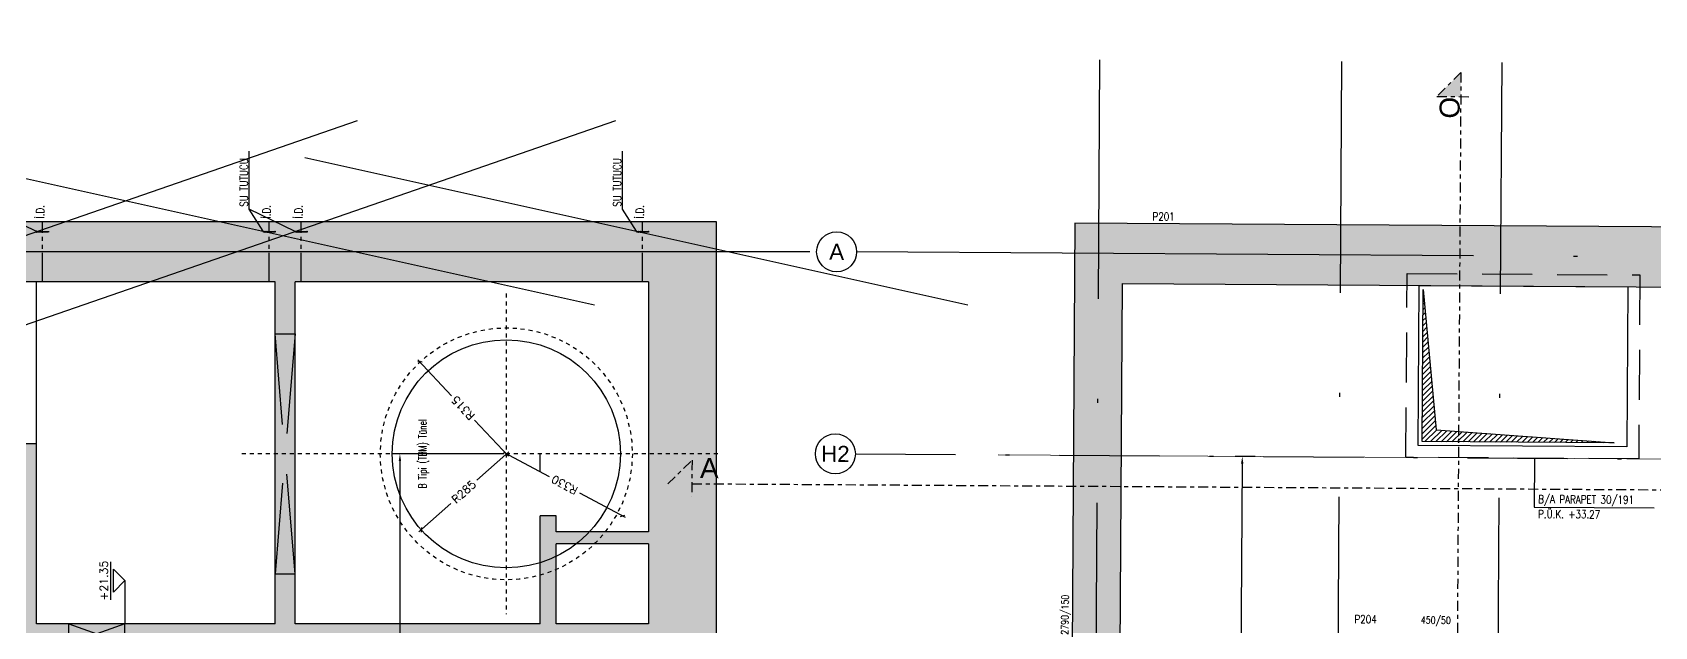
# Model space of a CAD drawing. Header units: millimetres. Extents: x 400392 to 401186, y 4543812 to 4544115.
# Drawn here: x 400640.53 to 400681.07, y 4544026.13 to 4544040.98 of the extents above; entities that cross this region are included whole.
import ezdxf
from ezdxf.enums import TextEntityAlignment as Align

# ---------------------------------------------------------------- set-up
doc = ezdxf.new("R2010")
doc.units = ezdxf.units.MM
for name, pattern in [('ACAD_ISO05W100', [33, 24, -3, 0, -3, 0, -3]), ('AKS', [3, 2.5, -0.25, 0, -0.25]), ('CENTER', [2, 1.25, -0.25, 0.25, -0.25]), ('CIZGI', [0.4, 0.25, -0.15]), ('CONTINU', [0]), ('DASHDOT2', [0.5, 0.25, -0.125, 0, -0.125]), ('HIDDEN', [0.375, 0.25, -0.125])]:
    doc.linetypes.add(name, pattern=pattern)
doc.layers.add('A-DETL', color=90, linetype='Continuous', lineweight=15)
for name, color, linetype in [('aks prota', 2, 'AKS'), ('boşluk prota', 2, 'Continuous'), ('boşluk taraması prota', 252, 'Continuous'), ('caks prota', 4, 'Continuous'), ('görünüş prota', 4, 'Continuous'), ('iderzi_PROTA', 3, 'Continuous'), ('inşaat derzi prota', 11, 'Continuous'), ('kesik prota', 2, 'CIZGI'), ('kesit prota', 1, 'Continuous'), ('kesit tarama prota', 252, 'Continuous'), ('kiris prota', 6, 'Continuous'), ('kolon tarama prota', 252, 'Continuous'), ('kot prota', 4, 'Continuous'), ('lkolon prota', 4, 'Continuous'), ('lperde prota', 4, 'Continuous'), ('merdiven prota', 2, 'Continuous'), ('not prota', 2, 'Continuous'), ('not yazısı prota', 6, 'Continuous'), ('not çizgisi prota', 4, 'Continuous'), ('perde prota', 1, 'Continuous'), ('PRT-AL-TUNEL_EKSENI', 14, 'DASHDOT2'), ('PRT-CST-rc_level', 6, 'Continuous'), ('PRT-CST-rc_levermark', 4, 'Continuous'), ('skesit prota', 7, 'Continuous'), ('st_s_su tutucu', 2, 'Continuous'), ('st_s_ölçü', 4, 'Continuous'), ('taks prota', 7, 'Continuous'), ('tkesit prota', 7, 'Continuous'), ('tnot prota', 4, 'Continuous'), ('tperde prota', 6, 'Continuous')]:
    doc.layers.add(name, color=color, linetype=linetype)
doc.styles.add('Arial', font='Arial.ttf')
doc.styles.add('OLCU', font='romanstw.shx')
doc.styles.get("Standard").update_dxf_attribs({"font": 'Arial.ttf'})
doc.styles.add('TAKS', font='Arial Unicode.ttf')
doc.styles.add('TEXT250', font='romanstw.shx', dxfattribs={"width": 0.8, "height": 25})
doc.styles.add('tkolon', font='romanstw.shx')
doc.styles.add('TNOT', font='romanstw.shx', dxfattribs={"width": 0.8, "height": 250})
doc.styles.add('TSIMPLEX', font='romanstw.shx')
doc.dimstyles.new('1-100', dxfattribs={"dimscale": 0.5, "dimtxt": 2, "dimasz": 7.5, "dimexe": 3, "dimexo": 5, "dimgap": 5, "dimtad": 3, "dimdec": 1, "dimlfac": 2, "dimzin": 9, "dimdsep": 46, "dimtxsty": 'Standard', "dimblk": 'OBLIQUE', "dimcen": 0.09, "dimclrd": 3, "dimclre": 3, "dimclrt": 1, "dimadec": 3, "dimazin": 0, "dimtfac": 1, "dimtdec": 1, "dimtofl": 0, "dimtmove": 0, "dimatfit": 3, "dimfxl": 4, "dimtolj": 1, "dimtzin": 0, "dimarcsym": 0})
doc.dimstyles.new('1-50', dxfattribs={"dimtxt": 10, "dimasz": 4, "dimexe": 4, "dimexo": 8, "dimgap": 4, "dimtad": 1, "dimdec": 1, "dimrnd": 0.05, "dimzin": 9, "dimdsep": 46, "dimtxsty": 'OLCU', "dimblk1": 'OBLIQUE', "dimblk2": 'OBLIQUE', "dimsah": 1, "dimcen": 2, "dimdle": 4, "dimclrd": 4, "dimclre": 4, "dimclrt": 3, "dimadec": 1, "dimazin": 0, "dimtfac": 1, "dimtdec": 1, "dimtix": 1, "dimtmove": 2, "dimatfit": 3, "dimldrblk": 'OBLIQUE', "dimfxl": 1, "dimtvp": 1, "dimtolj": 1, "dimtzin": 1, "dimarcsym": 0})
doc.dimstyles.get("Standard").update_dxf_attribs({"dimtxt": 0.18, "dimasz": 0.18, "dimexe": 0.18, "dimexo": 0.0625, "dimgap": 0.09, "dimtad": 0, "dimtih": 1, "dimtoh": 1, "dimdec": 4, "dimzin": 0, "dimdsep": 46, "dimtxsty": 'Standard', "dimcen": 0.09, "dimadec": 0, "dimazin": 0, "dimtfac": 1, "dimtdec": 4, "dimtofl": 0, "dimtmove": 0, "dimatfit": 3, "dimfxl": 1, "dimtolj": 1, "dimtzin": 0, "dimarcsym": 0})

# ---------------------------------------------------------------- blocks, each defined once
blk = doc.blocks.new('_Oblique')
at = {"layer": 'st_s_ölçü', "lineweight": -2}
blk.add_line((-0.5, -0.5), (0.5, 0.5), dxfattribs=at)
blk = doc.blocks.new('*D49')
at = {"layer": 'Defpoints', "color": 0, "transparency": 16777216}
for p in [(-455.7768124120485, 109.5869111729116), (-265.7931828767396, -102.8541877429707)]:
    blk.add_point(p, dxfattribs=at)
at = {"layer": 'st_s_ölçü', "color": 4, "lineweight": -2, "transparency": 16777216}
for p, q in [((-461.1096862235661, 115.5501700898487), (-389.9253438287682, 35.95131222538865)), ((-260.4603090652221, -108.8174466599078), (-331.6446514600408, -29.21858879542449))]:
    blk.add_line(p, q, dxfattribs=at)
at = {"layer": 'st_s_ölçü', "color": 4, "lineweight": -2, "transparency": 16777216, "xscale": 8, "yscale": 8, "zscale": 8, "rotation": 131.8058995973175}
blk.add_blockref('_Oblique', (-455.7768124120485, 109.5869111729116), dxfattribs=at)
at = {"layer": 'st_s_ölçü', "color": 3, "transparency": 16777216, "insert": (-360.7849976444195, 3.366361714968633), "char_height": 20, "attachment_point": 5, "rotation": 311.8058995973175, "style": 'OLCU'}
blk.add_mtext('\\A1;R285', dxfattribs=at)
blk = doc.blocks.new('*D50')
at = {"layer": 'Defpoints', "color": 0, "transparency": 16777216}
for p in [(-36.3406229420434, 112.9617587007597), (-265.7931828767178, -102.8541877429798)]:
    blk.add_point(p, dxfattribs=at)
at = {"layer": 'st_s_ölçü', "color": 4, "lineweight": -2, "transparency": 16777216}
for p, q in [((-30.51325634052741, 118.4427986104425), (-120.6119750752906, 33.69874405447169)), ((-271.6205494782338, -108.3352276526625), (-181.5218307435179, -23.5911730967362))]:
    blk.add_line(p, q, dxfattribs=at)
at = {"layer": 'st_s_ölçü', "color": 4, "lineweight": -2, "transparency": 16777216, "xscale": 8, "yscale": 8, "zscale": 8, "rotation": 43.24583088137385}
blk.add_blockref('_Oblique', (-36.3406229420434, 112.9617587007597), dxfattribs=at)
at = {"layer": 'st_s_ölçü', "color": 3, "transparency": 16777216, "insert": (-151.0669029094242, 5.053785478889026), "char_height": 20, "attachment_point": 5, "rotation": 43.24583088137385, "style": 'OLCU'}
blk.add_mtext('\\A1;R315', dxfattribs=at)
blk = doc.blocks.new('*D51')
at = {"layer": 'Defpoints', "color": 0, "transparency": 16777216}
for p in [(-265.7931828767105, -102.8541877429579), (-421.0483857594118, -394.0514095323542)]:
    blk.add_point(p, dxfattribs=at)
at = {"layer": 'lkolon prota', "color": 4, "lineweight": -2, "transparency": 16777216}
for p, q in [((-262.0294203825846, -95.79486115412448), (-322.8545106894434, -209.8786212058137)), ((-424.8121482535377, -401.1107361211878), (-363.9870579466764, -287.0269760694938))]:
    blk.add_line(p, q, dxfattribs=at)
at = {"layer": 'lkolon prota', "color": 4, "lineweight": -2, "transparency": 16777216, "xscale": 8, "yscale": 8, "zscale": 8, "rotation": 241.9351701811658}
blk.add_blockref('_Oblique', (-421.0483857594118, -394.0514095323542), dxfattribs=at)
at = {"layer": 'lkolon prota', "color": 3, "transparency": 16777216, "insert": (-343.420784318052, -248.4527986376579), "char_height": 20, "attachment_point": 5, "rotation": 61.935170181165795, "style": 'OLCU'}
blk.add_mtext('\\A1;R330', dxfattribs=at)
blk = doc.blocks.new('D')
at = {"layer": 'st_s_su tutucu', "linetype": 'CONTINU', "ltscale": 0.2}
for p, q in [((-39987.83090962706, 52508.18991963421), (-39992.63090966878, 52508.18991966914)), ((-39992.63090966878, 52508.18991966914), (-39992.63090980848, 52507.38991968935)), ((-39992.63090980848, 52507.38991968935), (-39990.63090962501, 52506.05655179494)), ((-39990.63090992199, 52478.65671955824), (-39991.93117670823, 52478.6567195757)), ((-39991.93117670823, 52478.6567195757), (-39991.93117659182, 52477.72311959402)), ((-39991.93117659182, 52477.72311959402), (-39990.63090987367, 52477.72311951835)), ((-39990.6309096902, 52498.50671976196), (-39991.53117650332, 52498.50671977942)), ((-39991.53117650332, 52498.50671977942), (-39991.53117639622, 52497.87311976865)), ((-39991.53117639622, 52497.87311976865), (-39990.63090970417, 52497.87311978029)), ((-39990.63090980196, 52488.50671968629), (-39991.53117661508, 52488.50671963972)), ((-39991.53117661508, 52488.50671963972), (-39991.53117662905, 52487.87311965806)), ((-39991.53117662905, 52487.87311965806), (-39990.630909937, 52487.87311964059)), ((-39991.53117661508, 52467.87311965223), (-39991.53117662905, 52468.5067196339)), ((-39991.53117662905, 52468.5067196339), (-39990.630909937, 52468.50671965136)), ((-39990.63090980196, 52467.87311960567), (-39991.53117661508, 52467.87311965223)), ((-39990.63090962501, 52506.05655179494), (-39990.6309096902, 52498.50671976196)), ((-39990.63090970417, 52497.87311978029), (-39990.63090980196, 52488.50671968629)), ((-39990.630909937, 52487.87311964059), (-39990.63090992199, 52478.65671955824)), ((-39990.630909937, 52468.50671965136), (-39990.63090992199, 52477.72311973372)), ((-39990.63090970417, 52458.50671951166), (-39990.63090980196, 52467.87311960567)), ((-39989.83090974534, 52506.05655187643), (-39987.83090964103, 52507.38991968935)), ((-39989.83090955907, 52498.50671965136), (-39989.83090974534, 52506.05655187643)), ((-39988.9306429881, 52498.50671966883), (-39989.83090955907, 52498.50671965136)), ((-39989.83090992229, 52488.50671961062), (-39989.83090981984, 52497.87311973373)), ((-39989.83090981984, 52497.87311973373), (-39988.93064300207, 52497.87311962313)), ((-39988.93064335132, 52488.50671965136), (-39989.83090992229, 52488.50671961062)), ((-39989.83091007002, 52478.65671960481), (-39989.8309099316, 52487.87311978029)), ((-39989.8309099316, 52487.87311978029), (-39988.93064311383, 52487.87311964059)), ((-39988.53064343977, 52478.65671965137), (-39989.83091007002, 52478.65671960481)), ((-39989.83090998934, 52477.72311965805), (-39988.53064344908, 52477.72311964058)), ((-39989.83091007002, 52477.72311968715), (-39989.8309099316, 52468.50671951166)), ((-39989.8309099316, 52468.50671951166), (-39988.93064311383, 52468.50671965136)), ((-39988.93064335132, 52467.87311964059), (-39989.83090992229, 52467.87311968134)), ((-39989.83090992229, 52467.87311968134), (-39989.83090981984, 52458.50671955823)), ((-39988.93064300207, 52497.87311962313), (-39988.9306429881, 52498.50671966883)), ((-39988.93064311383, 52487.87311964059), (-39988.93064335132, 52488.50671965136)), ((-39988.93064311383, 52468.50671965136), (-39988.93064335132, 52467.87311964059)), ((-39988.53064344908, 52477.72311964058), (-39988.53064343977, 52478.65671965137)), ((-39987.83090964103, 52507.38991968935), (-39987.83090962706, 52508.18991963421)), ((-39992.63090980848, 52448.98991960261), (-39990.63090962501, 52450.32328749701)), ((-39992.63090966878, 52448.18991962282), (-39992.63090980848, 52448.98991960261)), ((-39987.83090962706, 52448.18991965774), (-39992.63090966878, 52448.18991962282)), ((-39991.53117650332, 52457.87311951254), (-39991.53117639622, 52458.50671952331)), ((-39991.53117639622, 52458.50671952331), (-39990.63090970417, 52458.50671951166)), ((-39990.6309096902, 52457.87311953), (-39991.53117650332, 52457.87311951254)), ((-39990.63090962501, 52450.32328749701), (-39990.6309096902, 52457.87311953)), ((-39989.83090981984, 52458.50671955823), (-39988.93064300207, 52458.50671966883)), ((-39988.9306429881, 52457.87311962313), (-39989.83090955907, 52457.87311964059)), ((-39989.83090955907, 52457.87311964059), (-39989.83090974534, 52450.32328741552)), ((-39989.83090974534, 52450.32328741552), (-39987.83090964103, 52448.98991960261)), ((-39988.93064300207, 52458.50671966883), (-39988.9306429881, 52457.87311962313)), ((-39987.83090964103, 52448.98991960261), (-39987.83090962706, 52448.18991965774))]:
    blk.add_line(p, q, dxfattribs=at)
blk = doc.blocks.new('KOTK5')
at = {"layer": 'PRT-CST-rc_levermark'}
blk.add_line((216.6666666667443, 160), (-213.3333333332557, 160), dxfattribs=at)
blk.add_lwpolyline([(130, 130), (-130, 130), (0, 0)], close=True, dxfattribs=at)
at = {"layer": 'PRT-CST-rc_level', "style": 'OLCU'}
blk.add_attdef('000.00', text='', height=90, dxfattribs=at).set_placement((0, 193.1381784435362), align=Align.CENTER)
blk = doc.blocks.new('*D61')
at = {"color": 0, "lineweight": -2, "transparency": 16777216}
for p, q in [((401356.8328611442, 4543977.53835677), (401356.8328611442, 4543980.31496095)), ((401368.8828611441, 4543977.53835677), (401368.8828611441, 4543980.31496095)), ((401357.0128611441, 4543980.13496095), (401362.3330862464, 4543980.13496095)), ((401368.7028611441, 4543980.13496095), (401363.3826360418, 4543980.13496095))]:
    blk.add_line(p, q, dxfattribs=at)
at = {"color": 0, "transparency": 16777216}
for points in [[(401357.0128611441, 4543980.164960951), (401357.0128611441, 4543980.10496095), (401356.8328611442, 4543980.13496095)], [(401368.7028611441, 4543980.164960951), (401368.7028611441, 4543980.10496095), (401368.8828611441, 4543980.13496095)]]:
    blk.add_solid(points, dxfattribs=at)
at = {"layer": 'Defpoints', "color": 0, "transparency": 16777216}
for p in [(401356.8328611442, 4543980.13496095), (401356.8328611442, 4543977.47585677), (401368.8828611441, 4543977.47585677)]:
    blk.add_point(p, dxfattribs=at)
at = {"color": 0, "transparency": 16777216, "insert": (401362.8578611441, 4543980.13496095), "char_height": 0.18, "attachment_point": 5}
blk.add_mtext('\\A1;12.0500', dxfattribs=at)
blk = doc.blocks.new('*D90')
at = {"color": 0, "lineweight": -2, "transparency": 16777216}
for p, q in [((400671.0939884967, 4544030.381128746), (400670.5884355395, 4544030.384330699)), ((400670.7672919101, 4544030.203194291), (400670.7179668798, 4544022.415318671)), ((400670.6663368805, 4544014.263513991), (400670.7156619109, 4544022.051389613)), ((400670.9907534288, 4544014.081455668), (400670.4852004715, 4544014.084657621))]:
    blk.add_line(p, q, dxfattribs=at)
at = {"color": 0, "transparency": 16777216}
for points in [[(400670.7372925119, 4544030.203384294), (400670.7972913085, 4544030.203004288), (400670.7684319293, 4544030.38319068)], [(400670.6363374822, 4544014.263703994), (400670.6963362789, 4544014.263323988), (400670.6651968614, 4544014.083517602)]]:
    blk.add_solid(points, dxfattribs=at)
at = {"layer": 'Defpoints', "color": 0, "transparency": 16777216}
for p in [(400671.1564872432, 4544030.380732906), (400670.6651968614, 4544014.083517602), (400671.0532521753, 4544014.081059827)]:
    blk.add_point(p, dxfattribs=at)
at = {"color": 0, "transparency": 16777216, "insert": (400670.7168143963, 4544022.233354141), "char_height": 0.18, "attachment_point": 5}
blk.add_mtext('\\A1;16.3000', dxfattribs=at)
blk = doc.blocks.new('A$C127942D9')
at = {"layer": 'aks prota', "ltscale": 2}
blk.add_line((-265.7931828767323, -631.6843460802356), (-265.7931828767178, 559.6811305509054), dxfattribs=at)
at = {"layer": 'aks prota'}
blk.add_line((135.1872869510917, -102.8541877429761), (-666.7736527046291, -102.8541877429725), dxfattribs=at)
at = {"layer": 'görünüş prota', "color": 6, "linetype": 'CIZGI', "ltscale": 2}
blk.add_circle((-265.7931828767323, -102.8541877429652), 315, dxfattribs=at)
at = {"layer": 'görünüş prota', "color": 6}
blk.add_circle((-265.7931828767105, -102.8541877429798), 285, dxfattribs=at)
at = {"layer": 'not prota', "style": 'TEXT250', "width": 0.7}
blk.add_text('B Tipi (TBM) Tünel', height=20, dxfattribs=at).set_placement((-265.7931828766596, 106.8190974679765), align=Align.MIDDLE_CENTER)
at = {"layer": 'lkolon prota'}
dim = blk.add_radius_dim(center=(-265.7931828767105, -102.8541877429579), mpoint=(-421.0483857594118, -394.0514095323542), dimstyle='1-100', dxfattribs=at)
dim.commit()
dim.dimension.update_dxf_attribs({"geometry": '*D51', "text_midpoint": (-343.420784318052, -248.4527986376579), "dimtype": 132})
at = {"layer": 'st_s_ölçü'}
for center, mpoint, picture, middle in [((-265.7931828767396, -102.8541877429707), (-455.7768124120485, 109.5869111729116), '*D49', (-360.7849976444195, 3.366361714968633)), ((-265.7931828767178, -102.8541877429798), (-36.3406229420434, 112.9617587007597), '*D50', (-151.0669029094242, 5.053785478889026))]:
    dim = blk.add_radius_dim(center=center, mpoint=mpoint, dimstyle='1-100', dxfattribs=at)
    dim.commit()
    dim.dimension.update_dxf_attribs({"geometry": picture, "text_midpoint": middle, "dimtype": 132})
blk = doc.blocks.new('O-O Kesiti')
at = {"layer": 'kesit tarama prota'}
h = blk.add_hatch(color=256, dxfattribs=at)
h.dxf.hatch_style = 1
h.paths.add_polyline_path([(401374.6828600634, 4543972.225856771), (401374.6828600634, 4543997.015856771), (401373.4828600634, 4543997.015856771), (401373.4828600634, 4543998.925856771), (401373.1828600634, 4543998.925856771), (401373.1828600634, 4543983.25585677), (401364.6328600635, 4543983.25585677), (401364.6328600635, 4543989.21585677), (401369.1328593427, 4543989.21585677), (401369.1328593427, 4543989.71585677), (401364.6328600635, 4543989.71585677), (401364.6328600635, 4543995.815856771), (401369.1328600635, 4543995.815856771), (401369.1328600635, 4543998.925856771), (401368.8328601068, 4543998.925856771), (401368.8328601068, 4543997.015856771), (401363.6328600635, 4543997.015856771), (401363.6328600635, 4543997.54585677), (401361.6509334917, 4543997.54585677), (401360.715639374, 4543997.015856771), (401346.7828600634, 4543997.015856771), (401346.7828600634, 4543972.225856771)])
h.paths.add_polyline_path([(401359.4985292317, 4543973.925856771), (401361.2455880552, 4543974.91585677), (401363.3328600635, 4543974.91585677), (401363.3328600635, 4543975.11585677), (401360.8928600635, 4543975.11585677), (401360.8928600635, 4543974.945856771), (401360.5928600635, 4543974.945856771), (401360.5928600635, 4543974.775856771), (401360.2928600634, 4543974.775856771), (401360.2928600634, 4543974.605856771), (401359.9928600635, 4543974.605856771), (401359.9928600635, 4543974.435856771), (401359.6928600635, 4543974.435856771), (401359.6928600635, 4543974.265856771), (401359.3928600635, 4543974.265856771), (401359.3928600635, 4543974.095856771), (401359.0928600635, 4543974.095856771), (401359.0928600635, 4543973.925856771), (401357.3328600635, 4543973.925856771), (401357.3328600635, 4543976.445856771), (401358.8455880553, 4543976.445856771), (401361.8455880553, 4543978.145856771), (401363.3328600635, 4543978.145856771), (401363.3328600635, 4543978.345856771), (401361.4928600635, 4543978.345856771), (401361.4928600635, 4543978.175856771), (401361.1928600635, 4543978.175856771), (401361.1928600635, 4543978.00585677), (401360.8928600635, 4543978.00585677), (401360.8928600635, 4543977.83585677), (401360.5928600635, 4543977.83585677), (401360.5928600635, 4543977.66585677), (401360.2928600634, 4543977.66585677), (401360.2928600634, 4543977.49585677), (401359.9928600635, 4543977.49585677), (401359.9928600635, 4543977.32585677), (401359.6928600635, 4543977.32585677), (401359.6928600635, 4543977.15585677), (401359.3928600635, 4543977.15585677), (401359.3928600635, 4543976.985856771), (401359.0928600635, 4543976.985856771), (401359.0928600635, 4543976.815856771), (401358.7928600634, 4543976.815856771), (401358.7928600634, 4543976.645856771), (401357.3328600635, 4543976.645856771), (401357.3328600635, 4543979.675856771), (401358.8455880553, 4543979.675856771), (401361.8455880553, 4543981.37585677), (401363.3328600635, 4543981.37585677), (401363.3328600635, 4543981.57585677), (401361.4928600635, 4543981.57585677), (401361.4928600635, 4543981.40585677), (401361.1928600635, 4543981.40585677), (401361.1928600635, 4543981.235856771), (401360.8928600635, 4543981.235856771), (401360.8928600635, 4543981.065856771), (401360.5928600635, 4543981.065856771), (401360.5928600635, 4543980.895856771), (401360.2928600634, 4543980.895856771), (401360.2928600634, 4543980.725856771), (401359.9928600635, 4543980.725856771), (401359.9928600635, 4543980.555856771), (401359.6928600635, 4543980.555856771), (401359.6928600635, 4543980.385856771), (401359.3928600635, 4543980.385856771), (401359.3928600635, 4543980.21585677), (401359.0928600635, 4543980.21585677), (401359.0928600635, 4543980.04585677), (401358.7928600634, 4543980.04585677), (401358.7928600634, 4543979.87585677), (401357.3328600635, 4543979.87585677), (401357.3328600635, 4543983.055856771), (401358.8102939375, 4543983.055856771), (401361.8455880553, 4543984.775856771), (401363.3328600635, 4543984.775856771), (401363.3328600635, 4543984.975856771), (401361.4928600635, 4543984.975856771), (401361.4928600635, 4543984.805856771), (401361.1928600635, 4543984.805856771), (401361.1928600635, 4543984.635856771), (401360.8928600635, 4543984.635856771), (401360.8928600635, 4543984.46585677), (401360.5928600635, 4543984.46585677), (401360.5928600635, 4543984.29585677), (401360.2928600634, 4543984.29585677), (401360.2928600634, 4543984.12585677), (401359.9928600635, 4543984.12585677), (401359.9928600635, 4543983.95585677), (401359.6928600635, 4543983.95585677), (401359.6928600635, 4543983.78585677), (401359.3928600635, 4543983.78585677), (401359.3928600635, 4543983.61585677), (401359.0928600635, 4543983.61585677), (401359.0928600635, 4543983.445856771), (401358.7928600634, 4543983.445856771), (401358.7928600634, 4543983.25585677), (401357.3328600635, 4543983.25585677), (401357.3328600635, 4543986.305856771), (401358.8455880553, 4543986.305856771), (401361.8455880553, 4543988.00585677), (401363.3328600635, 4543988.00585677), (401363.3328600635, 4543988.20585677), (401361.4928600635, 4543988.20585677), (401361.4928600635, 4543988.03585677), (401361.1928600635, 4543988.03585677), (401361.1928600635, 4543987.86585677), (401360.8928600635, 4543987.86585677), (401360.8928600635, 4543987.695856771), (401360.5928600635, 4543987.695856771), (401360.5928600635, 4543987.525856771), (401360.2928600634, 4543987.525856771), (401360.2928600634, 4543987.355856771), (401359.9928600635, 4543987.355856771), (401359.9928600635, 4543987.185856771), (401359.6928600635, 4543987.185856771), (401359.6928600635, 4543987.015856771), (401359.3928600635, 4543987.015856771), (401359.3928600635, 4543986.845856771), (401359.0928600635, 4543986.845856771), (401359.0928600635, 4543986.675856771), (401358.7928600634, 4543986.675856771), (401358.7928600634, 4543986.50585677), (401357.3328600635, 4543986.50585677), (401357.3328600635, 4543989.515856771), (401358.8102939376, 4543989.515856771), (401361.8455880553, 4543991.235856771), (401363.3328600635, 4543991.235856771), (401363.3328600635, 4543991.435856771), (401361.4928600635, 4543991.435856771), (401361.4928600635, 4543991.265856771), (401361.1928600635, 4543991.265856771), (401361.1928600635, 4543991.095856771), (401360.8928600635, 4543991.095856771), (401360.8928600635, 4543990.925856771), (401360.5928600635, 4543990.925856771), (401360.5928600635, 4543990.75585677), (401360.2928600634, 4543990.75585677), (401360.2928600634, 4543990.58585677), (401359.9928600635, 4543990.58585677), (401359.9928600635, 4543990.41585677), (401359.6928600635, 4543990.41585677), (401359.6928600635, 4543990.24585677), (401359.3928600635, 4543990.24585677), (401359.3928600635, 4543990.07585677), (401359.0928600635, 4543990.07585677), (401359.0928600635, 4543989.90585677), (401358.7928600634, 4543989.90585677), (401358.7928600634, 4543989.71585677), (401357.3328600635, 4543989.71585677), (401357.3328600635, 4543992.765856771), (401358.8455880553, 4543992.765856771), (401361.8455880553, 4543994.46585677), (401364.1328600635, 4543994.46585677), (401364.1328600635, 4543994.66585677), (401361.4928600635, 4543994.66585677), (401361.4928600635, 4543994.49585677), (401361.1928600635, 4543994.49585677), (401361.1928600635, 4543994.32585677), (401360.8928600635, 4543994.32585677), (401360.8928600635, 4543994.15585677), (401360.5928600635, 4543994.15585677), (401360.5928600635, 4543993.985856771), (401360.2928600634, 4543993.985856771), (401360.2928600634, 4543993.815856771), (401359.9928600635, 4543993.815856771), (401359.9928600635, 4543993.645856771), (401359.6928600635, 4543993.645856771), (401359.6928600635, 4543993.475856771), (401359.3928600635, 4543993.475856771), (401359.3928600635, 4543993.305856771), (401359.0928600635, 4543993.305856771), (401359.0928600635, 4543993.135856771), (401358.7928600634, 4543993.135856771), (401358.7928600634, 4543992.96585677), (401357.3328600635, 4543992.96585677), (401357.3328600635, 4543995.815856771), (401359.2064960676, 4543995.815856771), (401361.7300254794, 4543997.24585677), (401363.1328600635, 4543997.24585677), (401363.1328600635, 4543995.815856771), (401364.1328600635, 4543995.815856771), (401364.1328600635, 4543973.925856771)], flags=16)
h.paths.add_polyline_path([(401364.6328600635, 4543973.925856771), (401364.6328600635, 4543976.225856771), (401366.6328600635, 4543976.225856771), (401366.6328600635, 4543973.925856771)], flags=16)
h.paths.add_polyline_path([(401366.9328600634, 4543973.925856771), (401366.9328600634, 4543976.225856771), (401367.3328600635, 4543976.225856771), (401367.3328600635, 4543976.62585677), (401364.6328600635, 4543976.62585677), (401364.6328600635, 4543982.75585677), (401373.1828600634, 4543982.75585677), (401373.1828600634, 4543973.925856771)], flags=16)
h.paths.add_polyline_path([(401356.8328600635, 4543973.925856771), (401354.8328600635, 4543973.925856771), (401354.8328600635, 4543976.225856771), (401356.8328600635, 4543976.225856771)], flags=16)
h.paths.add_polyline_path([(401356.8328600635, 4543976.62585677), (401354.1328600635, 4543976.62585677), (401354.1328600635, 4543976.225856771), (401354.5328600634, 4543976.225856771), (401354.5328600634, 4543973.925856771), (401348.2828600634, 4543973.925856771), (401348.2828600634, 4543982.75585677), (401356.8328600635, 4543982.75585677)], flags=16)
h.paths.add_polyline_path([(401356.8328600635, 4543983.25585677), (401348.2828600634, 4543983.25585677), (401348.2828600634, 4543989.21585677), (401356.8328600635, 4543989.21585677)], flags=16)
h.paths.add_polyline_path([(401356.8328600635, 4543989.71585677), (401348.2828600634, 4543989.71585677), (401348.2828600634, 4543995.815856771), (401356.8328600635, 4543995.815856771)], flags=16)
at = {"layer": 'aks prota', "ltscale": 10}
blk.add_line((401373.9328600634, 4543969.887033717), (401373.9328600634, 4544003.117530689), dxfattribs=at)
at = {"layer": 'görünüş prota'}
blk.add_lwpolyline([(401369.1250013776, 4543989.21585677), (401373.1828600634, 4543989.21585677)], dxfattribs=at)
at = {"layer": 'iderzi_PROTA'}
blk.add_line((401368.4296737076, 4543976.62585677), (401368.8828611441, 4543976.62585677), dxfattribs=at)
at = {"layer": 'inşaat derzi prota', "linetype": 'ACAD_ISO05W100', "ltscale": 0.03}
for points in [[(401373.1828600634, 4543989.065856771), (401374.6828600634, 4543989.065856771)], [(401373.1828600634, 4543983.405857609), (401374.6828600634, 4543983.405857609)], [(401373.1828600634, 4543982.605856771), (401374.6828600634, 4543982.605856771)], [(401373.1828600634, 4543974.075857609), (401374.6828600634, 4543974.075857609)]]:
    blk.add_lwpolyline(points, dxfattribs=at)
at = {"layer": 'kesik prota', "ltscale": 10}
blk.add_lwpolyline([(401364.1328611441, 4543988.40585677), (401364.6328600635, 4543988.40585677), (401364.1328600635, 4543987.00585677), (401364.6328600635, 4543987.00585677), (401364.1328600635, 4543988.40585677)], dxfattribs=at)
at = {"layer": 'kesit prota', "color": 1}
for p, q in [((401373.1828600634, 4543983.25585677), (401373.1828600634, 4543998.925856771)), ((401369.1328593427, 4543989.21585677), (401369.1328593427, 4543989.71585677)), ((401364.6328600635, 4543983.25585677), (401364.6328600635, 4543989.21585677)), ((401364.6328600635, 4543989.21585677), (401369.1328593427, 4543989.21585677)), ((401364.6328600635, 4543983.25585677), (401373.1828600634, 4543983.25585677)), ((401364.6328600635, 4543976.62585677), (401364.6328600635, 4543982.75585677)), ((401364.6328600635, 4543982.75585677), (401373.1828600634, 4543982.75585677)), ((401373.1828600634, 4543973.925856771), (401373.1828600634, 4543982.75585677)), ((401364.6328600635, 4543976.62585677), (401367.3328600635, 4543976.62585677)), ((401367.3328600635, 4543976.225856771), (401367.3328600635, 4543976.62585677)), ((401364.6328600635, 4543973.925856771), (401364.6328600635, 4543976.225856771)), ((401364.6328600635, 4543976.225856771), (401366.6328600635, 4543976.225856771)), ((401366.6328600635, 4543973.925856771), (401366.6328600635, 4543976.225856771)), ((401366.9328600634, 4543976.225856771), (401367.3328600635, 4543976.225856771)), ((401366.9328600634, 4543973.925856771), (401366.9328600634, 4543976.225856771)), ((401366.6328600635, 4543973.925856771), (401364.6328600635, 4543973.925856771)), ((401373.1828600634, 4543973.925856771), (401366.9328600634, 4543973.925856771))]:
    blk.add_line(p, q, dxfattribs=at)
blk.add_lwpolyline([(401364.6328600635, 4543989.71585677), (401364.6328600635, 4543995.815856771), (401369.1328600635, 4543995.815856771), (401369.1328600635, 4543998.925856771), (401368.8328601068, 4543998.925856771), (401368.8328601068, 4543997.015856771), (401363.6328600635, 4543997.015856771), (401363.6328600635, 4543997.54585677), (401361.6509334917, 4543997.54585677), (401360.715639374, 4543997.015856771), (401346.7828600634, 4543997.015856771), (401346.7828600634, 4543972.225856771), (401374.6828600634, 4543972.225856771), (401374.6828600634, 4543997.015856771), (401373.4828600634, 4543997.015856771), (401373.4828600634, 4543998.925856771)], dxfattribs=at)
at = {"layer": 'kot prota', "linetype": 'CONTINU', "ltscale": 0.1}
blk.add_lwpolyline([(401365.7123688126, 4543987.00585677), (401364.6328600635, 4543987.00585677)], dxfattribs=at)
at = {"layer": 'merdiven prota', "linetype": 'HIDDEN', "ltscale": 10}
blk.add_lwpolyline([(401371.8828600635, 4543983.25585677), (401371.8828600635, 4543982.75585677), (401365.8828600635, 4543983.25585677), (401365.8828600635, 4543982.75585677), (401371.8828600635, 4543983.25585677)], dxfattribs=at)
at = {"layer": 'aks prota', "ltscale": 10, "xscale": 0.01, "yscale": 0.01, "zscale": 0.01}
blk.add_blockref('A$C127942D9', (401371.5407929728, 4543978.504398648), dxfattribs=at)
at = {"layer": 'kot prota', "linetype": 'CONTINU', "ltscale": 0.1}
ref = blk.add_blockref('KOTK5', (401365.7123688126, 4543987.00585677), dxfattribs=dict(at, xscale=-0.002222222222222222, yscale=0.002222222222222222, zscale=0.002222222222222222, rotation=359.9999999999036))
ref.add_attrib('000.00', '+21.35', dxfattribs={"layer": 'PRT-CST-rc_level', "height": 0.1999999999999999, "style": 'OLCU'}).set_placement((401365.7123688126, 4543987.435052723), align=Align.CENTER)
at = {"layer": 'st_s_ölçü', "xscale": -0.004999999999999998, "yscale": 0.004999999999999998, "zscale": 0.004999999999999998, "rotation": 180}
for p in [(401574.3840146117, 4544251.456807207), (401574.3840146117, 4544245.796807207), (401574.3840146117, 4544244.996807207), (401574.3840146117, 4544236.466807207)]:
    blk.add_blockref('D', p, dxfattribs=at)
at = {"layer": 'not yazısı prota', "ltscale": 0.05, "style": 'TSIMPLEX', "width": 0.8}
for s, p in [('İ.D.', (401374.7654174979, 4543989.027243046)), ('SU TUTUCU', (401375.0580341329, 4543983.933521903)), ('İ.D.', (401374.7654174979, 4543983.367243046)), ('İ.D.', (401374.7654174979, 4543982.567243046)), ('SU TUTUCU', (401375.0580341329, 4543974.603521903)), ('İ.D.', (401374.7654174979, 4543974.037243046))]:
    blk.add_text(s, height=0.2, dxfattribs=at).set_placement(p)
dim = blk.add_aligned_dim(p1=(401368.8828611441, 4543977.47585677), p2=(401356.8328611442, 4543977.47585677), distance=-2.659104180522263, dimstyle='Standard')
dim.commit()
dim.dimension.update_dxf_attribs({"geometry": '*D61', "text_midpoint": (401362.8578611441, 4543980.13496095)})
at = {"layer": 'not çizgisi prota'}
for points in [[(401374.4384516099, 4543989.216040638), (401374.9970134786, 4543990.365794448), (401376.4353964592, 4543990.365794448)], [(401374.4384516099, 4543982.756040638), (401374.9970134786, 4543983.905794448), (401376.4353964592, 4543983.905794448)], [(401374.445542649, 4543983.554870826), (401374.9970134786, 4543983.905794448), (401376.4473964597, 4543983.905794448)], [(401374.445542649, 4543974.224870826), (401374.9970134786, 4543974.575794448), (401376.4473964597, 4543974.575794448)]]:
    blk.add_leader(points, dimstyle='1-50', override={"dimasz": 12, "dimgap": 4, "dimtad": 0}, dxfattribs=at)

msp = doc.modelspace()

# ---------------------------------------------------------------- hatches: boundary and pattern name
at = {"layer": 'boşluk taraması prota', "ltscale": 2}
h = msp.add_hatch(dxfattribs=at)
h.set_pattern_fill('ANSI31', color=256, scale=0.02999999999980953, angle=-0.3628817931152987, style=0)
h.set_pattern_definition([(44.63711820688471, (399970.4457434477, 4543623.87254142), (-0.06692400073581885, 0.06777713940110568), [])])
h.paths.add_polyline_path([(400675.2852890902, 4544034.554667102), (400675.6174370996, 4544031.044735602), (400680.0611248548, 4544030.724342815), (400675.2612220194, 4544030.754743319)])
at = {"layer": 'kesit tarama prota'}
h = msp.add_hatch(color=256, dxfattribs=at)
h.dxf.hatch_style = 1
h.paths.add_polyline_path([(400675.628221571, 4544039.380386142), (400676.2320095995, 4544039.976574046), (400676.228209537, 4544039.37658608)])
h = msp.add_hatch(color=256, dxfattribs=at)
h.dxf.hatch_style = 1
h.paths.add_polyline_path([(400657.017214255, 4544030.293636533), (400656.4134262247, 4544029.69744863), (400657.0134141907, 4544029.693648566)])
at = {"layer": 'kolon tarama prota'}
h = msp.add_hatch(color=256, dxfattribs=at)
h.dxf.hatch_style = 1
h.paths.add_polyline_path([(400731.8043472074, 4544007.896172378), (400666.4077802534, 4544008.310365902), (400666.5844832212, 4544036.209806329), (400688.8502196917, 4544036.068784799), (400690.9731935622, 4544038.952225529), (400692.1811106606, 4544038.062879544), (400689.6049923776, 4544034.563974311), (400667.7749589938, 4544034.702236285), (400667.6172563439, 4544009.80273569), (400729.7501828578, 4544009.409212651)])

# ---------------------------------------------------------------- linework, layer by layer
at = {"layer": 'A-DETL', "color": 1, "lineweight": 5}
msp.add_lwpolyline([(400664.6690721792, 4544030.421821382), (400823.1151337121, 4544029.418292672)], dxfattribs=at)
at = {"layer": 'aks prota', "ltscale": 10}
for p, q in [((400666.9819052127, 4544004.22308383), (400667.210360264, 4544040.293604562)), ((400666.9819052122, 4544004.223083829), (400667.210360264, 4544040.293604562)), ((400673.0329663451, 4544004.371465422), (400673.2602389269, 4544040.255287251)), ((400673.0329663442, 4544004.371465422), (400673.260238926, 4544040.255287252)), ((400677.0328861205, 4544004.346131663), (400677.2601587023, 4544040.229953493)), ((400677.0328861345, 4544004.346131663), (400677.2601587163, 4544040.229953493)), ((400827.046746098, 4544034.44349283), (400661.1308539869, 4544035.494332211)), ((400827.0467460994, 4544034.443492828), (400661.1308539864, 4544035.494332211))]:
    msp.add_line(p, q, dxfattribs=at)
at = {"layer": 'boşluk prota', "ltscale": 0.05}
msp.add_lwpolyline([(400675.2852890902, 4544034.554667102), (400675.6174370996, 4544031.044735602), (400680.0611248548, 4544030.724342815), (400675.2612220194, 4544030.754743319)], close=True, dxfattribs=at)
at = {"layer": 'caks prota', "ltscale": 0.05}
for centre, radius in [((400660.6308640144, 4544035.49749893), 0.4999999999968255), ((400660.6308640144, 4544035.49749893), 0.5), ((400660.5988801439, 4544030.447600216), 0.4999999999968255), ((400660.5988801434, 4544030.447600216), 0.5)]:
    msp.add_circle(centre, radius, dxfattribs=at)
at = {"layer": 'kiris prota', "linetype": 'HIDDEN', "ltscale": 5}
msp.add_lwpolyline([(400674.8878304889, 4544034.957192454), (400680.7054372086, 4544034.920346254), (400680.6763033816, 4544030.320437752), (400674.8586966652, 4544030.357284756)], close=True, dxfattribs=at)
at = {"layer": 'kiris prota'}
msp.add_lwpolyline([(400675.1859244388, 4544034.655298442), (400680.4035431943, 4544034.622252304), (400680.3782094308, 4544030.622331808), (400675.1605906799, 4544030.655378667)], close=True, dxfattribs=at)
at = {"layer": 'not prota', "ltscale": 0.1}
msp.add_lwpolyline([(400678.0718415059, 4544030.336933659), (400678.0641055289, 4544029.115508625), (400681.0640453599, 4544029.096508306)], dxfattribs=at)
at = {"layer": 'perde prota'}
msp.add_lwpolyline([(400731.1104603629, 4544009.400597243), (400667.6172563439, 4544009.80273569), (400667.7749589938, 4544034.702236285), (400689.6049923776, 4544034.563974311), (400692.1811106606, 4544038.062879544), (400690.9731935622, 4544038.952225529), (400688.8502196917, 4544036.068784799), (400666.5844832212, 4544036.209806329), (400666.4077802534, 4544008.310365902), (400733.1654916765, 4544007.887551479)], dxfattribs=at)
at = {"layer": 'PRT-AL-TUNEL_EKSENI', "ltscale": 10}
msp.add_line((400661.0988701149, 4544030.444433496), (400827.0147622279, 4544029.393594114), dxfattribs=at)
at = {"layer": 'skesit prota', "linetype": 'CENTER', "ltscale": 0.2}
for p, q in [((400676.2320095995, 4544039.976574046), (400675.628221571, 4544039.380386142)), ((400675.628221571, 4544039.380386142), (400676.5282035196, 4544039.374686047)), ((400656.4134262247, 4544029.69744863), (400657.017214255, 4544030.293636533)), ((400657.017214255, 4544030.293636533), (400657.0115141585, 4544029.393654584))]:
    msp.add_line(p, q, dxfattribs=at)
for points in [[(400733.1926461799, 4544069.027725468), (400704.0132093733, 4544029.395972226), (400657.0134141907, 4544029.693648566)], [(400676.2320095995, 4544039.976574046), (400675.9823062337, 4544000.551179789)]]:
    msp.add_lwpolyline(points, dxfattribs=at)

# ---------------------------------------------------------------- block references
at = {"rotation": 90}
msp.add_blockref('O-O Kesiti', (4944629.850694921, 4142661.565131851), dxfattribs=at)

# ---------------------------------------------------------------- texts
at = {"layer": 'lperde prota', "style": 'tkolon', "width": 0.8}
for s, rotation, p in [('2790/150', 89.2766335481269, (400666.3293509754, 4544025.926467052)), ('450/50', 359.276633507941, (400675.2298018798, 4544026.295947729))]:
    msp.add_text(s, height=0.1799999999988571, rotation=rotation, dxfattribs=at).set_placement(p, align=Align.MIDDLE_LEFT)
at = {"layer": 'taks prota', "style": 'TAKS'}
for s, height, p in [('A', 0.3999999999974604, (400660.6308640144, 4544035.49749893)), ('A', 0.4, (400660.6308640144, 4544035.49749893)), ('H2', 0.3999999999974604, (400660.5988801439, 4544030.447600216)), ('H2', 0.4, (400660.5988801434, 4544030.447600216))]:
    msp.add_text(s, height=height, rotation=359.6371182010892, dxfattribs=at).set_placement(p, align=Align.MIDDLE_CENTER)
at = {"layer": 'tkesit prota', "style": 'Arial'}
for s, rotation, p in [('O', 89.63711821442912, (400676.1990797325, 4544038.82653744)), ('A', 359.6371182010892, (400657.2143601957, 4544029.84237887))]:
    msp.add_text(s, height=0.4999999999968255, rotation=rotation, dxfattribs=at).set_placement(p)
at = {"layer": 'tnot prota', "style": 'TNOT', "width": 0.8}
for s, p in [('B/A PARAPET 30/191', (400678.1653702115, 4544029.31487127)), ('P.Ü.K. +33.27', (400678.1630177908, 4544028.943450149))]:
    msp.add_text(s, height=0.1999999999987302, rotation=359.6371182010892, dxfattribs=at).set_placement(p, align=Align.MIDDLE_LEFT)
at = {"layer": 'tperde prota', "style": 'tkolon', "width": 0.8}
for s, p in [('P201', (400668.526289308, 4544036.379536054)), ('P204', (400673.5720810253, 4544026.313314011))]:
    msp.add_text(s, height=0.1999999999987302, rotation=0.1064094725843526, dxfattribs=at).set_placement(p, align=Align.MIDDLE_LEFT)

# ---------------------------------------------------------------- dimensions: what is measured, and where the dimension line sits
dim = msp.add_aligned_dim(p1=(400671.1564872431, 4544030.380732905), p2=(400671.0532521752, 4544014.081059826), distance=-0.38806309701663005, dimstyle='Standard')
dim.commit()
dim.dimension.update_dxf_attribs({"geometry": '*D90', "text_midpoint": (400670.7168143963, 4544022.233354141)})

doc.saveas('drawing.dxf')
